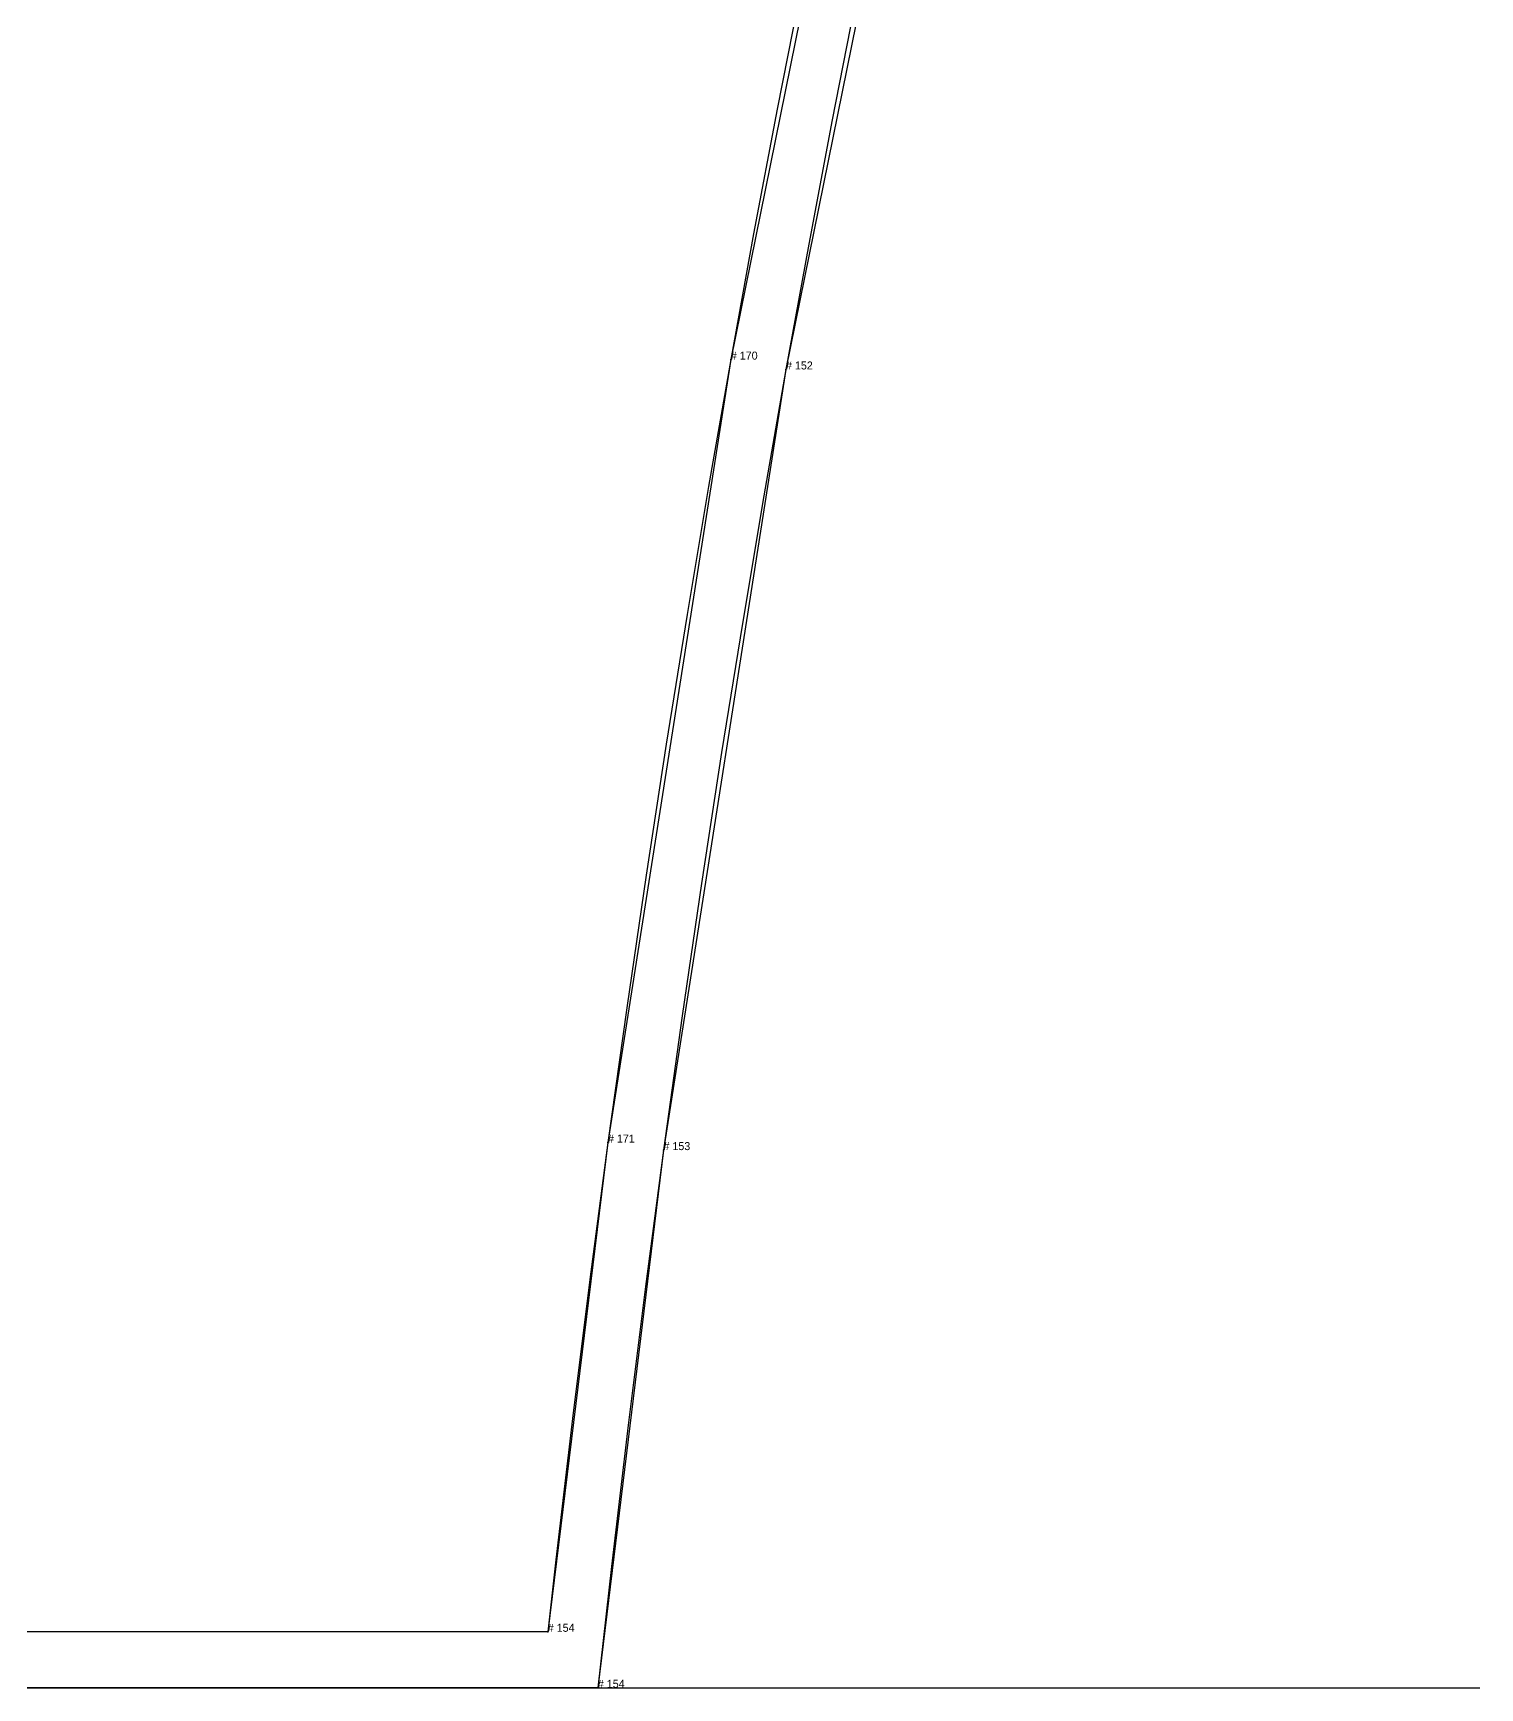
# Model space of a CAD drawing. Extents: x 0 to 1211, y -69 to 1226.
# Drawn here: x 719.7 to 900.5, y 603.1 to 810 of the extents above; entities that cross this region are included whole.
import ezdxf

# ---------------------------------------------------------------- set-up
doc = ezdxf.new("R2010")
doc.units = 0

# ---------------------------------------------------------------- blocks, each defined once
blk = doc.blocks.new('piece_Detail_s500-119_M')
at = {"layer": '1'}
blk.add_lwpolyline([(644.49, 603.15), (644.26, 1225.29), (652.02, 1223.56), (680.89, 1216.3), (697.2, 1211.09), (708.46, 1206.73), (730.61, 1197.35), (751.49, 1187), (787.11, 1169.35), (817.45, 1155.94), (843.59, 1144.81), (870.78, 1137.98), (884.67, 1136.25), (900.54, 1135.55), (884.62, 1074.71), (867.47, 1008.43), (837.23, 883.59), (813.81, 767.94), (798.5, 670.36), (790.3, 603.15)], close=True, dxfattribs=at)
at = {"layer": '14'}
blk.add_lwpolyline([(651.48, 610.15), (651.26, 1216.56), (678.94, 1209.58), (705.82, 1200.25), (727.68, 1190.99), (748.34, 1180.74), (784.19, 1162.99), (814.59, 1149.55), (833.92, 1140.88), (847.5, 1136.23), (864.95, 1131.93), (879.22, 1129.74), (891.55, 1128.87), (877.83, 1076.4), (860.68, 1010.16), (830.4, 885.13), (806.92, 769.17), (791.56, 671.3), (784.04, 610.15)], close=True, dxfattribs=at)
at = {"layer": '2'}
for p in [(784.04, 610.15), (790.3, 603.15)]:
    blk.add_point(p, dxfattribs=at)
at = {"layer": '3'}
for p in [(806.92, 769.17), (813.81, 767.94), (791.56, 671.3), (798.5, 670.36)]:
    blk.add_point(p, dxfattribs=at)
at = {"layer": '5'}
blk.add_line((644.26, 603.15), (900.54, 603.15), dxfattribs=at)
at = {"layer": '84'}
blk.add_lwpolyline([(824.14, 822.33), (819.59, 799.16), (816.65, 783.61), (813.81, 767.94), (811.04, 752.14), (808.36, 736.18), (805.77, 720.04), (803.26, 703.7), (800.84, 687.15), (798.5, 670.36), (796.25, 653.3), (794.08, 635.97), (792, 618.33), (790.3, 603.15), (644.49, 603.15)], dxfattribs=at)
at = {"layer": '87'}
blk.add_lwpolyline([(817.28, 823.72), (812.72, 800.48), (809.77, 784.88), (806.92, 769.17), (804.14, 753.32), (801.45, 737.31), (798.85, 721.12), (796.34, 704.74), (793.91, 688.14), (791.56, 671.3), (789.31, 654.19), (787.14, 636.81), (785.05, 619.13), (784.04, 610.15), (651.48, 610.15)], dxfattribs=at)
at = {"layer": '1'}
for s, p in [('# 152', (813.81, 767.94)), ('# 153', (798.5, 670.36)), ('# 154', (790.3, 603.15))]:
    blk.add_text(s, height=1, dxfattribs=at).set_placement(p)
at = {"layer": '14'}
for s, p in [('# 170', (806.92, 769.17)), ('# 171', (791.56, 671.3)), ('# 154', (784.04, 610.15))]:
    blk.add_text(s, height=1, dxfattribs=at).set_placement(p)

msp = doc.modelspace()

# ---------------------------------------------------------------- block references
at = {"layer": '1'}
msp.add_blockref('piece_Detail_s500-119_M', (0, 0), dxfattribs=at)

doc.saveas('drawing.dxf')
